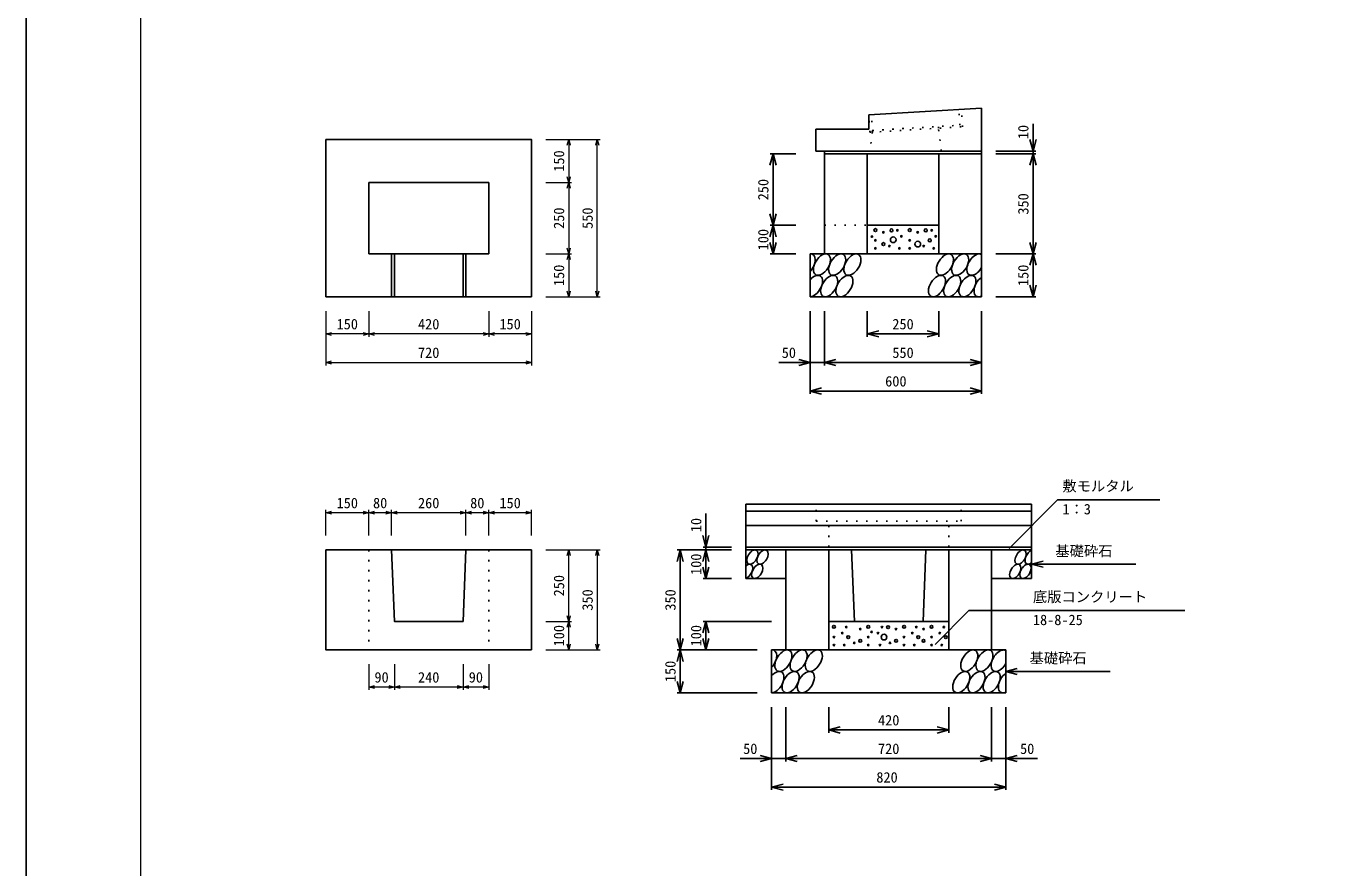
# Model space of a CAD drawing. Units: millimetres, scale not verified. Extents: x -8400 to 8400, y -5940 to 5940.
# Drawn here: x -8400 to -3827, y -2994 to -49 of the extents above; entities that cross this region are included whole.
import ezdxf
from ezdxf.enums import TextEntityAlignment as Align

# ---------------------------------------------------------------- set-up
doc = ezdxf.new("R2010")
doc.units = ezdxf.units.MM
doc.header["$LTSCALE"] = 20
doc.linetypes.add('DOTTED', pattern=[1.75, 0.25, -1.5])
for name, color, linetype, lineweight in [('0-0_DIM', 7, 'Continuous', 25), ('0-1_Defpoints', 5, 'Continuous', 25), ('0-2_HATCH', 6, 'Continuous', 25), ('0-5_OUTLINE', 3, 'Continuous', 25), ('0-6_OUTLINE2', 4, 'DOTTED', 25), ('0-8_WAKU', 3, 'Continuous', 13)]:
    doc.layers.add(name, color=color, linetype=linetype, lineweight=lineweight)
doc.styles.add('ＭＳ ゴシック', font='')
doc.styles.get('ＭＳ ゴシック').set_extended_font_data('MS Gothic')

msp = doc.modelspace()

# ---------------------------------------------------------------- linework, layer by layer
at = {"layer": '0-0_DIM'}
for p, q in [((-4875.98, -485.99), (-4875.98, -391.24)), ((-5705.98, -495.99), (-5795.98, -495.99)), ((-5785.98, -495.99), (-5785.98, -745.99)), ((-5005.98, -485.99), (-4865.98, -485.99)), ((-5005.98, -495.99), (-4865.98, -495.99)), ((-4875.98, -495.99), (-4875.98, -485.99)), ((-4875.98, -495.99), (-4875.98, -845.99)), ((-5705.98, -745.99), (-5795.98, -745.99)), ((-5785.98, -745.99), (-5785.98, -845.99)), ((-5705.98, -845.99), (-5795.98, -845.99)), ((-5005.98, -845.99), (-4865.98, -845.99)), ((-4875.98, -845.99), (-4875.98, -995.99)), ((-5005.98, -995.99), (-4865.98, -995.99)), ((-5655.98, -1045.99), (-5655.98, -1335.99)), ((-5605.98, -1045.99), (-5605.98, -1235.99)), ((-5455.98, -1045.99), (-5455.98, -1135.99)), ((-5205.98, -1045.99), (-5205.98, -1135.99)), ((-5055.98, -1045.99), (-5055.98, -1335.99)), ((-5205.98, -1125.99), (-5455.98, -1125.99)), ((-5766.16, -1225.99), (-5655.98, -1225.99)), ((-5605.98, -1225.99), (-5655.98, -1225.99)), ((-5605.98, -1225.99), (-5055.98, -1225.99)), ((-5655.98, -1325.99), (-5055.98, -1325.99)), ((-4789.96, -1706.57), (-4959.94, -1876.55)), ((-4789.96, -1706.57), (-4432, -1706.57)), ((-6020.98, -1871.99), (-6020.98, -1754.76)), ((-5930.98, -1871.99), (-6030.98, -1871.99)), ((-6020.98, -1881.99), (-6020.98, -1871.99)), ((-5930.98, -1881.99), (-6120.98, -1881.99)), ((-6110.98, -1881.99), (-6110.98, -2231.99)), ((-6020.98, -1881.99), (-6020.98, -1981.99)), ((-4880.98, -1931.99), (-4516.22, -1931.99)), ((-5930.98, -1981.99), (-6030.98, -1981.99)), ((-5100.46, -2094.03), (-5218.8, -2212.37)), ((-5100.46, -2094.03), (-4344.27, -2094.03)), ((-5790.98, -2131.99), (-6030.98, -2131.99)), ((-6020.98, -2131.99), (-6020.98, -2231.99)), ((-5840.98, -2231.99), (-6120.98, -2231.99)), ((-6110.98, -2231.99), (-6110.98, -2381.99)), ((-4970.98, -2306.99), (-4606.22, -2306.99)), ((-5840.98, -2381.99), (-6120.98, -2381.99)), ((-5790.98, -2431.99), (-5790.98, -2721.99)), ((-5740.98, -2431.99), (-5740.98, -2621.99)), ((-5590.98, -2431.99), (-5590.98, -2521.99)), ((-5170.98, -2431.99), (-5170.98, -2521.99)), ((-5020.98, -2431.99), (-5020.98, -2621.99)), ((-4970.98, -2431.99), (-4970.98, -2721.99)), ((-5590.98, -2511.99), (-5170.98, -2511.99)), ((-5901.16, -2611.99), (-5790.98, -2611.99)), ((-5740.98, -2611.99), (-5790.98, -2611.99)), ((-5020.98, -2611.99), (-5740.98, -2611.99)), ((-5020.98, -2611.99), (-4970.98, -2611.99)), ((-4860.81, -2611.99), (-4970.98, -2611.99)), ((-4970.98, -2711.99), (-5790.98, -2711.99))]:
    msp.add_line(p, q, dxfattribs=at)
at = {"layer": '0-0_DIM', "lineweight": 13}
for p, q in [((-6580.98, -445.99), (-6490.98, -445.99)), ((-6580.98, -445.99), (-6390.98, -445.99)), ((-6500.98, -445.99), (-6500.98, -595.99)), ((-6400.98, -995.99), (-6400.98, -445.99)), ((-6580.98, -595.99), (-6490.98, -595.99)), ((-6580.98, -595.99), (-6490.98, -595.99)), ((-6500.98, -595.99), (-6500.98, -845.99)), ((-6580.98, -845.99), (-6490.98, -845.99)), ((-6580.98, -845.99), (-6490.98, -845.99)), ((-6500.98, -845.99), (-6500.98, -995.99)), ((-6580.98, -995.99), (-6490.98, -995.99)), ((-6580.98, -995.99), (-6390.98, -995.99)), ((-7350.98, -1045.99), (-7350.98, -1135.99)), ((-7350.98, -1045.99), (-7350.98, -1235.99)), ((-7200.98, -1045.99), (-7200.98, -1135.99)), ((-7200.98, -1045.99), (-7200.98, -1135.99)), ((-6780.98, -1045.99), (-6780.98, -1135.99)), ((-6780.98, -1045.99), (-6780.98, -1135.99)), ((-6630.98, -1045.99), (-6630.98, -1135.99)), ((-6630.98, -1045.99), (-6630.98, -1235.99)), ((-7200.98, -1125.99), (-7350.98, -1125.99)), ((-6780.98, -1125.99), (-7200.98, -1125.99)), ((-6630.98, -1125.99), (-6780.98, -1125.99)), ((-7350.98, -1225.99), (-6630.98, -1225.99)), ((-7350.98, -1831.99), (-7350.98, -1741.99)), ((-7200.98, -1751.99), (-7350.98, -1751.99)), ((-7200.98, -1831.99), (-7200.98, -1741.99)), ((-7120.98, -1751.99), (-7200.98, -1751.99)), ((-7120.98, -1831.99), (-7120.98, -1741.99)), ((-6860.98, -1751.99), (-7120.98, -1751.99)), ((-6860.98, -1831.99), (-6860.98, -1741.99)), ((-6780.98, -1751.99), (-6860.98, -1751.99)), ((-6780.98, -1831.99), (-6780.98, -1741.99)), ((-6630.98, -1751.99), (-6780.98, -1751.99)), ((-6630.98, -1831.99), (-6630.98, -1741.99)), ((-6580.98, -1881.99), (-6390.98, -1881.99)), ((-6500.98, -2131.99), (-6500.98, -1881.99)), ((-6400.98, -1881.99), (-6400.98, -2231.99)), ((-6580.98, -2131.99), (-6490.98, -2131.99)), ((-6500.98, -2231.99), (-6500.98, -2131.99)), ((-6580.98, -2231.99), (-6390.98, -2231.99)), ((-7200.98, -2281.99), (-7200.98, -2371.99)), ((-7110.98, -2281.99), (-7110.98, -2371.99)), ((-6870.98, -2281.99), (-6870.98, -2371.99)), ((-6780.98, -2281.99), (-6780.98, -2371.99)), ((-7110.98, -2361.99), (-7200.98, -2361.99)), ((-6870.98, -2361.99), (-7110.98, -2361.99)), ((-6780.98, -2361.99), (-6870.98, -2361.99))]:
    msp.add_line(p, q, dxfattribs=at)
for points in [[(-6506.34, -465.99), (-6500.98, -445.99), (-6495.63, -465.99)], [(-6406.34, -465.99), (-6400.98, -445.99), (-6395.63, -465.99)], [(-6495.63, -575.99), (-6500.98, -595.99), (-6506.34, -575.99)], [(-6506.34, -615.99), (-6500.98, -595.99), (-6495.63, -615.99)], [(-6495.63, -825.99), (-6500.98, -845.99), (-6506.34, -825.99)], [(-6506.34, -865.99), (-6500.98, -845.99), (-6495.63, -865.99)], [(-6495.63, -975.99), (-6500.98, -995.99), (-6506.34, -975.99)], [(-6395.63, -975.99), (-6400.98, -995.99), (-6406.34, -975.99)], [(-7330.98, -1131.35), (-7350.98, -1125.99), (-7330.98, -1120.63)], [(-7220.98, -1120.63), (-7200.98, -1125.99), (-7220.98, -1131.35)], [(-7180.98, -1131.35), (-7200.98, -1125.99), (-7180.98, -1120.63)], [(-6800.98, -1120.63), (-6780.98, -1125.99), (-6800.98, -1131.35)], [(-6760.98, -1131.35), (-6780.98, -1125.99), (-6760.98, -1120.63)], [(-6650.98, -1120.63), (-6630.98, -1125.99), (-6650.98, -1131.35)], [(-7330.98, -1231.35), (-7350.98, -1225.99), (-7330.98, -1220.63)], [(-6650.98, -1220.63), (-6630.98, -1225.99), (-6650.98, -1231.35)], [(-7330.98, -1757.35), (-7350.98, -1751.99), (-7330.98, -1746.63)], [(-7220.98, -1746.63), (-7200.98, -1751.99), (-7220.98, -1757.35)], [(-7180.98, -1757.35), (-7200.98, -1751.99), (-7180.98, -1746.63)], [(-7140.98, -1746.63), (-7120.98, -1751.99), (-7140.98, -1757.35)], [(-7100.98, -1757.35), (-7120.98, -1751.99), (-7100.98, -1746.63)], [(-6880.98, -1746.63), (-6860.98, -1751.99), (-6880.98, -1757.35)], [(-6840.98, -1757.35), (-6860.98, -1751.99), (-6840.98, -1746.63)], [(-6800.98, -1746.63), (-6780.98, -1751.99), (-6800.98, -1757.35)], [(-6760.98, -1757.35), (-6780.98, -1751.99), (-6760.98, -1746.63)], [(-6650.98, -1746.63), (-6630.98, -1751.99), (-6650.98, -1757.35)], [(-6506.34, -1901.99), (-6500.98, -1881.99), (-6495.63, -1901.99)], [(-6406.34, -1901.99), (-6400.98, -1881.99), (-6395.63, -1901.99)], [(-6495.63, -2111.99), (-6500.98, -2131.99), (-6506.34, -2111.99)], [(-6506.34, -2151.99), (-6500.98, -2131.99), (-6495.63, -2151.99)], [(-6495.63, -2211.99), (-6500.98, -2231.99), (-6506.34, -2211.99)], [(-6395.63, -2211.99), (-6400.98, -2231.99), (-6406.34, -2211.99)], [(-7180.98, -2367.35), (-7200.98, -2361.99), (-7180.98, -2356.63)], [(-7130.98, -2356.63), (-7110.98, -2361.99), (-7130.98, -2367.35)], [(-7090.98, -2367.35), (-7110.98, -2361.99), (-7090.98, -2356.63)], [(-6890.98, -2356.63), (-6870.98, -2361.99), (-6890.98, -2367.35)], [(-6850.98, -2367.35), (-6870.98, -2361.99), (-6850.98, -2356.63)], [(-6800.98, -2356.63), (-6780.98, -2361.99), (-6800.98, -2367.35)]]:
    msp.add_lwpolyline(points, dxfattribs=at)
at = {"layer": '0-0_DIM'}
for points in [[(-4865.27, -445.99), (-4875.98, -485.99), (-4886.7, -445.99)], [(-5775.27, -535.99), (-5785.98, -495.99), (-5796.7, -535.99)], [(-4886.7, -535.99), (-4875.98, -495.99), (-4865.27, -535.99)], [(-5775.27, -705.99), (-5785.98, -745.99), (-5796.7, -705.99)], [(-5775.27, -785.99), (-5785.98, -745.99), (-5796.7, -785.99)], [(-5796.7, -805.99), (-5785.98, -845.99), (-5775.27, -805.99)], [(-4865.27, -805.99), (-4875.98, -845.99), (-4886.7, -805.99)], [(-4886.7, -885.99), (-4875.98, -845.99), (-4865.27, -885.99)], [(-4865.27, -955.99), (-4875.98, -995.99), (-4886.7, -955.99)], [(-5415.98, -1115.27), (-5455.98, -1125.99), (-5415.98, -1136.71)], [(-5245.98, -1136.71), (-5205.98, -1125.99), (-5245.98, -1115.27)], [(-5695.98, -1215.27), (-5655.98, -1225.99), (-5695.98, -1236.71)], [(-5565.98, -1215.27), (-5605.98, -1225.99), (-5565.98, -1236.71)], [(-5095.98, -1236.71), (-5055.98, -1225.99), (-5095.98, -1215.27)], [(-5615.98, -1315.27), (-5655.98, -1325.99), (-5615.98, -1336.71)], [(-5095.98, -1336.71), (-5055.98, -1325.99), (-5095.98, -1315.27)], [(-6031.7, -1831.99), (-6020.98, -1871.99), (-6010.27, -1831.99)], [(-6100.27, -1921.99), (-6110.98, -1881.99), (-6121.7, -1921.99)], [(-6010.27, -1921.99), (-6020.98, -1881.99), (-6031.7, -1921.99)], [(-6031.7, -1941.99), (-6020.98, -1981.99), (-6010.27, -1941.99)], [(-4840.98, -1921.27), (-4880.98, -1931.99), (-4840.98, -1942.71)], [(-6010.27, -2171.99), (-6020.98, -2131.99), (-6031.7, -2171.99)], [(-6121.7, -2191.99), (-6110.98, -2231.99), (-6100.27, -2191.99)], [(-6031.7, -2191.99), (-6020.98, -2231.99), (-6010.27, -2191.99)], [(-6100.27, -2271.99), (-6110.98, -2231.99), (-6121.7, -2271.99)], [(-4930.98, -2296.27), (-4970.98, -2306.99), (-4930.98, -2317.71)], [(-6121.7, -2341.99), (-6110.98, -2381.99), (-6100.27, -2341.99)], [(-5550.98, -2522.71), (-5590.98, -2511.99), (-5550.98, -2501.27)], [(-5210.98, -2501.27), (-5170.98, -2511.99), (-5210.98, -2522.71)], [(-5830.98, -2601.27), (-5790.98, -2611.99), (-5830.98, -2622.71)], [(-5700.98, -2601.27), (-5740.98, -2611.99), (-5700.98, -2622.71)], [(-5060.98, -2601.27), (-5020.98, -2611.99), (-5060.98, -2622.71)], [(-4930.98, -2601.27), (-4970.98, -2611.99), (-4930.98, -2622.71)], [(-5750.98, -2722.71), (-5790.98, -2711.99), (-5750.98, -2701.27)], [(-5010.98, -2701.27), (-4970.98, -2711.99), (-5010.98, -2722.71)]]:
    msp.add_lwpolyline(points, dxfattribs=at)
at = {"layer": '0-1_Defpoints'}
msp.add_lwpolyline([(-8400, -5940), (8400, -5940), (8400, 5940), (-8400, 5940)], close=True, dxfattribs=at)
at = {"layer": '0-2_HATCH'}
for centre, radius in [((-5427.67, -762.67), 5), ((-5399.63, -770.55), 2.5), ((-5371.6, -763.54), 5), ((-5350.57, -763.54), 2.5), ((-5307.67, -762.67), 5), ((-5279.63, -770.55), 2.5), ((-5251.6, -763.54), 5), ((-5230.57, -763.54), 2.5), ((-5440.09, -785.46), 2.5), ((-5427.67, -798.56), 2.5), ((-5399.63, -811.69), 5), ((-5378.61, -818.7), 2.5), ((-5365.06, -796.56), 10), ((-5336.55, -784.55), 2.5), ((-5307.67, -798.56), 2.5), ((-5279.63, -811.69), 10), ((-5258.61, -818.7), 2.5), ((-5237.58, -798.56), 5), ((-5216.55, -784.55), 2.5), ((-5427.67, -826.57), 2.5), ((-5343.56, -826.57), 2.5), ((-5307.67, -826.57), 2.5), ((-5223.56, -826.57), 2.5), ((-5572.67, -2151.16), 5), ((-5452.67, -2151.16), 5), ((-5383.52, -2152.03), 5), ((-5327.44, -2151.16), 5), ((-5231.11, -2151.16), 5), ((-5572.67, -2187.05), 2.5), ((-5543.79, -2173.04), 2.5), ((-5529.77, -2152.03), 2.5), ((-5522.76, -2187.05), 5), ((-5480.71, -2200.18), 5), ((-5480.71, -2159.04), 2.5), ((-5452.67, -2187.05), 2.5), ((-5441.33, -2168.73), 2.5), ((-5418.57, -2173.04), 2.5), ((-5397.54, -2187.05), 10), ((-5404.55, -2152.03), 2.5), ((-5355.48, -2200.18), 5), ((-5355.48, -2159.04), 2.5), ((-5327.44, -2187.05), 2.5), ((-5298.57, -2173.04), 2.5), ((-5284.55, -2152.03), 2.5), ((-5277.54, -2187.05), 5), ((-5259.15, -2200.18), 5), ((-5259.15, -2159.04), 2.5), ((-5231.11, -2187.05), 2.5), ((-5202.23, -2173.04), 2.5), ((-5188.21, -2152.03), 2.5), ((-5181.2, -2187.05), 5), ((-5572.67, -2215.06), 2.5), ((-5536.78, -2215.06), 2.5), ((-5501.73, -2207.19), 2.5), ((-5452.67, -2215.06), 2.5), ((-5411.56, -2215.06), 2.5), ((-5376.51, -2207.19), 2.5), ((-5327.44, -2215.06), 2.5), ((-5291.56, -2215.06), 2.5), ((-5231.11, -2215.06), 2.5), ((-5195.22, -2215.06), 2.5)]:
    msp.add_circle(centre, radius, dxfattribs=at)
for centre, major_axis, start_param, end_param in [((-5667.96, -883.49), (21.82, 35.31), 4.3711174, 6.6890199), ((-5077.8, -883.49), (21.82, 35.31), 6.2831853, 11.0601374), ((-5642.63, -958.49), (21.82, 35.31), 3.4964223, 7.563715), ((-5052.48, -958.49), (21.82, 35.31), 0.9351899, 3.8417621), ((-4883.98, -1906.99), (14.54, 23.54), 0.6666252, 4.1103269), ((-5876.69, -1956.99), (14.54, 23.54), 3.7419964, 7.318141), ((-5802.96, -2269.49), (21.82, 35.31), 4.3711174, 6.6890199), ((-4992.8, -2269.49), (21.82, 35.31), 6.2831853, 11.0601374), ((-5777.63, -2344.49), (21.82, 35.31), 3.4964223, 7.563715), ((-4967.48, -2344.49), (21.82, 35.31), 0.9351899, 3.8417621)]:
    msp.add_ellipse(centre, major_axis=major_axis, ratio=0.5792, start_param=start_param, end_param=end_param, dxfattribs=at)
for centre, major_axis in [((-5614.74, -883.49), (21.82, 35.31)), ((-5561.53, -883.49), (21.82, 35.31)), ((-5508.31, -883.49), (21.82, 35.31)), ((-5184.23, -883.49), (21.82, 35.31)), ((-5131.02, -883.49), (21.82, 35.31)), ((-5589.42, -958.49), (21.82, 35.31)), ((-5536.2, -958.49), (21.82, 35.31)), ((-5212.12, -958.49), (21.82, 35.31)), ((-5158.91, -958.49), (21.82, 35.31)), ((-5105.69, -958.49), (21.82, 35.31)), ((-5858.09, -1906.99), (14.54, 23.54)), ((-5822.62, -1906.99), (14.54, 23.54)), ((-4919.46, -1906.99), (14.54, 23.54)), ((-5841.21, -1956.99), (14.54, 23.54)), ((-4938.05, -1956.99), (14.54, 23.54)), ((-4902.58, -1956.99), (14.54, 23.54)), ((-5749.74, -2269.49), (21.82, 35.31)), ((-5696.53, -2269.49), (21.82, 35.31)), ((-5643.31, -2269.49), (21.82, 35.31)), ((-5099.23, -2269.49), (21.82, 35.31)), ((-5046.02, -2269.49), (21.82, 35.31)), ((-5724.42, -2344.49), (21.82, 35.31)), ((-5671.2, -2344.49), (21.82, 35.31)), ((-5127.12, -2344.49), (21.82, 35.31)), ((-5073.91, -2344.49), (21.82, 35.31)), ((-5020.69, -2344.49), (21.82, 35.31))]:
    msp.add_ellipse(centre, major_axis=major_axis, ratio=0.5792, dxfattribs=at)
at = {"layer": '0-5_OUTLINE'}
for p, q in [((-5450.98, -359.69), (-5055.98, -335.99)), ((-5450.98, -359.69), (-5450.98, -409.99)), ((-5055.98, -485.99), (-5055.98, -335.99)), ((-5450.98, -409.99), (-5635.98, -409.99)), ((-7350.98, -445.99), (-7350.98, -995.99)), ((-5055.98, -495.99), (-5605.98, -495.99)), ((-5455.98, -495.99), (-5455.98, -845.99)), ((-5205.98, -495.99), (-5205.98, -845.99)), ((-5055.98, -485.99), (-5055.98, -995.99)), ((-7200.98, -595.99), (-7200.98, -845.99)), ((-7200.98, -595.99), (-6780.98, -595.99)), ((-6780.98, -595.99), (-6780.98, -845.99)), ((-5205.98, -745.99), (-5455.98, -745.99)), ((-7200.98, -845.99), (-6780.98, -845.99)), ((-7120.98, -845.99), (-7120.98, -995.99)), ((-7110.98, -845.99), (-7110.98, -995.99)), ((-6870.98, -845.99), (-6870.98, -995.99)), ((-6860.98, -845.99), (-6860.98, -995.99)), ((-7350.98, -995.99), (-6630.98, -995.99)), ((-5055.98, -995.99), (-5655.98, -995.99)), ((-5880.98, -1981.99), (-5880.98, -1721.99)), ((-5880.98, -1721.99), (-4880.98, -1721.99)), ((-4880.98, -1981.99), (-4880.98, -1721.99)), ((-4880.98, -1745.99), (-5880.98, -1745.99)), ((-4880.98, -1795.99), (-5880.98, -1795.99)), ((-4880.98, -1871.99), (-5880.98, -1871.99)), ((-7350.98, -1881.99), (-6630.98, -1881.99)), ((-6630.98, -1881.99), (-6630.98, -2231.99)), ((-5880.98, -1881.99), (-4880.98, -1881.99)), ((-5740.98, -1881.99), (-5740.98, -2231.99)), ((-5590.98, -1881.99), (-5590.98, -2231.99)), ((-5170.98, -1881.99), (-5170.98, -2231.99)), ((-5020.98, -1881.99), (-5020.98, -2231.99)), ((-5880.98, -1981.99), (-5740.98, -1981.99)), ((-4880.98, -1981.99), (-5020.98, -1981.99)), ((-5590.98, -2131.99), (-5170.98, -2131.99)), ((-4970.98, -2381.99), (-4970.98, -2231.99)), ((-5790.98, -2381.99), (-4970.98, -2381.99))]:
    msp.add_line(p, q, dxfattribs=at)
for points in [[(-5055.98, -485.99), (-5635.98, -485.99), (-5635.98, -409.99)], [(-7350.98, -445.99), (-6630.98, -445.99), (-6630.98, -995.99)], [(-5055.98, -485.99), (-5605.98, -485.99), (-5605.98, -845.99)], [(-5055.98, -845.99), (-5655.98, -845.99), (-5655.98, -995.99)], [(-7350.98, -1881.99), (-7350.98, -2231.99), (-6630.98, -2231.99)], [(-7120.98, -1881.99), (-7110.98, -2131.99), (-6870.98, -2131.99), (-6860.98, -1881.99)], [(-5510.98, -1881.99), (-5500.98, -2131.99), (-5260.98, -2131.99), (-5250.98, -1881.99)], [(-5790.98, -2381.99), (-5790.98, -2231.99), (-4970.98, -2231.99)]]:
    msp.add_lwpolyline(points, dxfattribs=at)
at = {"layer": '0-6_OUTLINE2'}
for p, q in [((-5447.19, -420.57), (-5450.84, -359.68)), ((-5438.21, -420.03), (-5441.86, -359.14)), ((-5132.12, -395.66), (-5135.41, -340.75)), ((-5122.77, -401.11), (-5126.43, -340.22)), ((-5447.19, -420.57), (-5122.77, -401.11)), ((-5438.57, -414.04), (-5132.12, -395.66)), ((-5207, -406.16), (-5207.36, -400.17)), ((-5197, -485.45), (-5207, -406.16)), ((-5438.21, -420.03), (-5447, -485.45)), ((-5605.98, -745.99), (-5455.98, -745.99)), ((-5634.98, -1781.47), (-5634.98, -1721.99)), ((-5126.98, -1781.47), (-5126.98, -1721.99)), ((-5634.98, -1781.47), (-5126.98, -1781.47)), ((-5590.98, -1871.99), (-5590.98, -1781.47)), ((-5170.98, -1871.99), (-5170.98, -1781.47)), ((-7200.98, -1881.99), (-7200.98, -2231.99)), ((-6780.98, -1881.99), (-6780.98, -2231.99))]:
    msp.add_line(p, q, dxfattribs=at)
at = {"layer": '0-8_WAKU'}
msp.add_lwpolyline([(-8000, -5540), (8000, -5540), (8000, 5540), (-8000, 5540)], close=True, dxfattribs=at)

# ---------------------------------------------------------------- texts
at = {"layer": '0-0_DIM', "style": 'ＭＳ ゴシック'}
for s, p in [('10', (-4880.98, -444.52)), ('150', (-6505.98, -558.49)), ('250', (-5790.98, -658.49)), ('350', (-4880.98, -708.49)), ('250', (-6505.98, -758.49)), ('550', (-6405.98, -758.49)), ('100', (-5790.98, -833.49)), ('150', (-6505.98, -958.49)), ('150', (-4880.98, -958.49)), ('10', (-6025.98, -1819.93)), ('100', (-6025.98, -1969.49)), ('250', (-6505.98, -2044.49)), ('350', (-6405.98, -2094.49)), ('350', (-6115.98, -2094.49)), ('100', (-6505.98, -2219.49)), ('100', (-6025.98, -2219.49)), ('150', (-6115.98, -2344.49))]:
    msp.add_text(s, height=36.66, rotation=90, dxfattribs=at).set_placement(p, align=Align.BOTTOM_LEFT)
for s, p in [('150', (-7313.48, -1120.99)), ('420', (-7028.48, -1120.99)), ('150', (-6743.48, -1120.99)), ('250', (-5368.48, -1120.99)), ('720', (-7028.48, -1220.99)), ('50', (-5755.56, -1220.99)), ('550', (-5368.48, -1220.99)), ('600', (-5393.48, -1320.99)), ('敷モルタル', (-4773.22, -1687.84)), ('150', (-7313.48, -1746.99)), ('80', (-7185.98, -1746.99)), ('260', (-7028.48, -1746.99)), ('80', (-6845.98, -1746.99)), ('150', (-6743.48, -1746.99)), ('1：3', (-4773.22, -1768.53)), ('基礎砕石', (-4798.15, -1914.82)), ('底版コンクリート', (-4876.44, -2075.3)), ('18-8-25', (-4876.44, -2155.99)), ('基礎砕石', (-4888.15, -2289.82)), ('90', (-7180.98, -2356.99)), ('240', (-7028.48, -2356.99)), ('90', (-6850.98, -2356.99)), ('420', (-5418.48, -2506.99)), ('50', (-5890.56, -2606.99)), ('720', (-5418.48, -2606.99)), ('50', (-4921.41, -2606.99)), ('820', (-5424.43, -2706.99))]:
    msp.add_text(s, height=36.66, dxfattribs=at).set_placement(p, align=Align.BOTTOM_LEFT)

doc.saveas('drawing.dxf')
